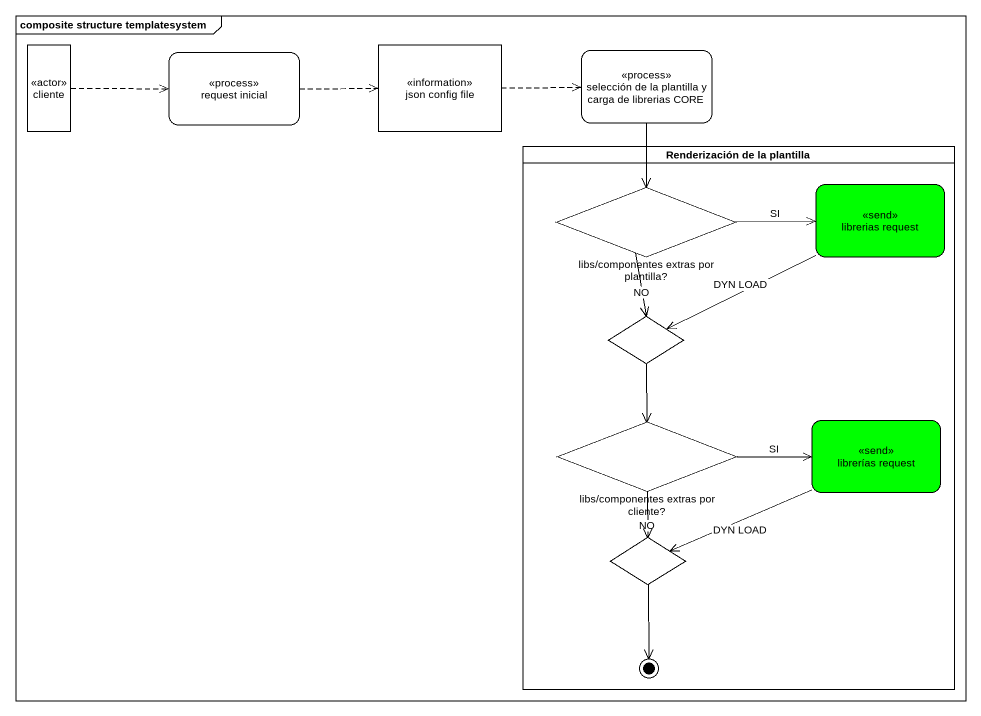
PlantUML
@startuml
mainframe composite structure templatesystem
hide empty description
state cliente <<actor>>
state "request inicial" as request_inicial <<process>>
state "json config file" as json_config_file <<information>>
state "selección de la plantilla y carga de librerias CORE" as selección_de_la_plantilla_y <<process>>
state "Renderización de la plantilla" as Renderización_de_la <<partition>> {
  state "libs/componentes extras por plantilla?" as libs_componentes_extras_por <<choice>>
  state "librerias request" as librerias_request <<send>> #00FF00
  state choice1 <<choice>>
  state "libs/componentes extras por cliente?" as libs_componentes_extras_por_2 <<choice>>
  state "librerías request" as librerías_request <<send>> #00FF00
  state choice2 <<choice>>
  choice2 --> [*]
}
cliente -right[dashed]-> request_inicial
request_inicial -right[dashed]-> json_config_file
json_config_file -right[dashed]-> selección_de_la_plantilla_y
selección_de_la_plantilla_y --> libs_componentes_extras_por
libs_componentes_extras_por -right-> librerias_request : SI
libs_componentes_extras_por --> choice1 : NO
librerias_request -left-> choice1 : DYN LOAD
choice1 --> libs_componentes_extras_por_2
libs_componentes_extras_por_2 -right-> librerías_request : SI
libs_componentes_extras_por_2 --> choice2 : NO
librerías_request -left-> choice2 : DYN LOAD
@enduml
